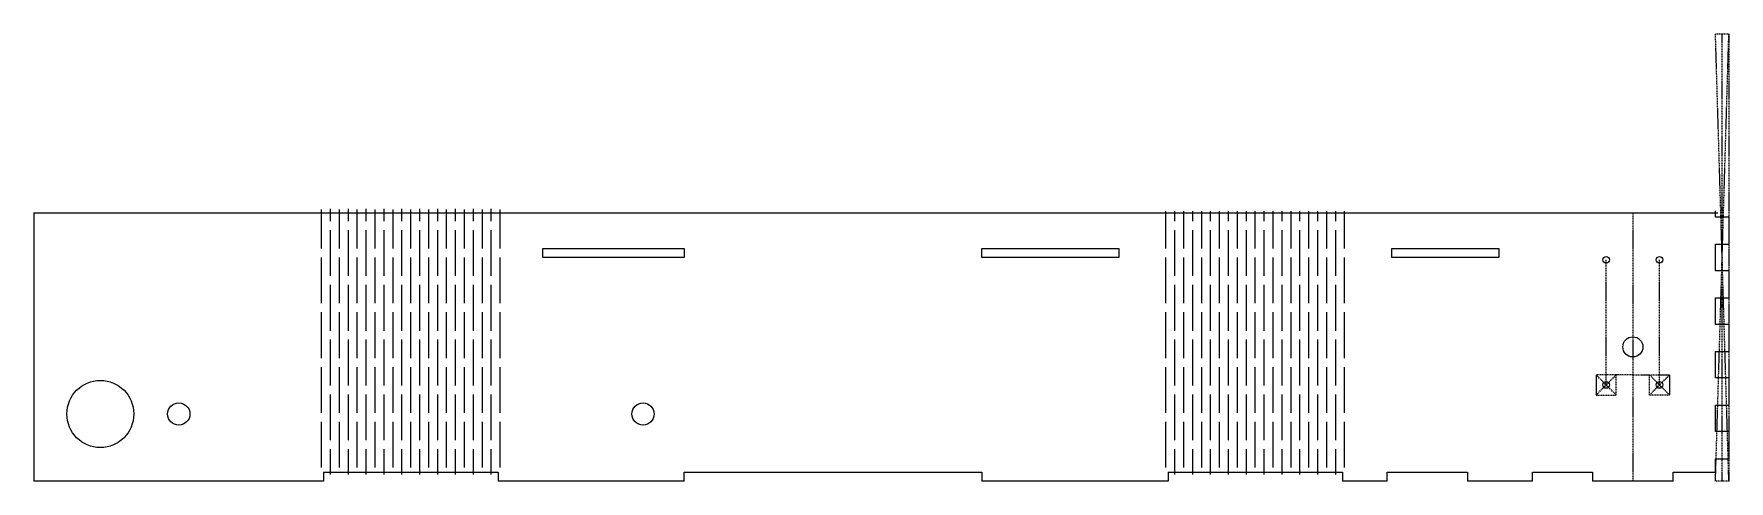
# Model space of a CAD drawing. Header units: millimetres. Extents: x -1432 to -673, y 0 to 200.
import ezdxf

# ---------------------------------------------------------------- set-up
doc = ezdxf.new("R2010")
doc.units = ezdxf.units.MM
doc.linetypes.add('DASHED', pattern=[0.75, 0.5, -0.25])
doc.layers.get('0').update_dxf_attribs({"linetype": 'CONTINUOUS'})
doc.layers.add('1', color=7, linetype='DASHED')

msp = doc.modelspace()

# ---------------------------------------------------------------- linework, layer by layer
for p, q in [((-1303.57, 104), (-1303.57, 121.5)), ((-1299.57, 116.25), (-1299.57, 121.75)), ((-1295.57, 104), (-1295.57, 121.5)), ((-1291.57, 116.25), (-1291.57, 121.75)), ((-1287.57, 104), (-1287.57, 121.5)), ((-1283.57, 116.25), (-1283.57, 121.75)), ((-1279.57, 104), (-1279.57, 121.5)), ((-1275.57, 116.25), (-1275.57, 121.75)), ((-1271.57, 104), (-1271.57, 121.5)), ((-1267.57, 116.25), (-1267.57, 121.75)), ((-1263.57, 104), (-1263.57, 121.5)), ((-1259.57, 116.25), (-1259.57, 121.75)), ((-1255.57, 104), (-1255.57, 121.5)), ((-1251.57, 116.25), (-1251.57, 121.75)), ((-1247.57, 104), (-1247.57, 121.5)), ((-1243.57, 116.25), (-1243.57, 121.75)), ((-1239.57, 104), (-1239.57, 121.5)), ((-1235.57, 116.25), (-1235.57, 121.75)), ((-1231.57, 104), (-1231.57, 121.5)), ((-1227.57, 116.25), (-1227.57, 121.75)), ((-1223.57, 104), (-1223.57, 121.5)), ((-1432.4, 120), (-1432.4, 0)), ((-1432.4, 120), (-1302.65, 120)), ((-1302.65, 120), (-1224.49, 120)), ((-1224.49, 120), (-924.49, 120)), ((-925.41, 104), (-925.41, 120.8)), ((-924.49, 120), (-678.33, 120)), ((-921.41, 116.25), (-921.41, 120.75)), ((-917.41, 104), (-917.41, 120.8)), ((-913.41, 116.25), (-913.41, 120.75)), ((-909.41, 104), (-909.41, 120.8)), ((-905.41, 116.25), (-905.41, 120.75)), ((-901.41, 104), (-901.41, 120.8)), ((-897.41, 116.25), (-897.41, 120.75)), ((-893.41, 104), (-893.41, 120.8)), ((-889.41, 116.25), (-889.41, 120.75)), ((-885.41, 104), (-885.41, 120.8)), ((-881.41, 116.25), (-881.41, 120.75)), ((-877.41, 104), (-877.41, 120.8)), ((-873.41, 116.25), (-873.41, 120.75)), ((-869.41, 104), (-869.41, 120.8)), ((-865.41, 116.25), (-865.41, 120.75)), ((-861.41, 104), (-861.41, 120.8)), ((-857.41, 116.25), (-857.41, 120.75)), ((-853.41, 104), (-853.41, 120.8)), ((-849.41, 116.25), (-849.41, 120.75)), ((-845.41, 104), (-845.41, 120.8)), ((-679.33, 118.1), (-679.33, 120.9)), ((-673.23, 118.1), (-679.33, 118.1)), ((-673.23, 105.9), (-673.23, 118.1)), ((-1299.57, 91.75), (-1299.57, 112.25)), ((-1291.57, 91.75), (-1291.57, 112.25)), ((-1283.57, 91.75), (-1283.57, 112.25)), ((-1275.57, 91.75), (-1275.57, 112.25)), ((-1267.57, 91.75), (-1267.57, 112.25)), ((-1259.57, 91.75), (-1259.57, 112.25)), ((-1251.57, 91.75), (-1251.57, 112.25)), ((-1243.57, 91.75), (-1243.57, 112.25)), ((-1235.57, 91.75), (-1235.57, 112.25)), ((-1227.57, 91.75), (-1227.57, 112.25)), ((-921.41, 91.75), (-921.41, 112.25)), ((-913.41, 91.75), (-913.41, 112.25)), ((-905.41, 91.75), (-905.41, 112.25)), ((-897.41, 91.75), (-897.41, 112.25)), ((-889.41, 91.75), (-889.41, 112.25)), ((-881.41, 91.75), (-881.41, 112.25)), ((-873.41, 91.75), (-873.41, 112.25)), ((-865.41, 91.75), (-865.41, 112.25)), ((-857.41, 91.75), (-857.41, 112.25)), ((-849.41, 91.75), (-849.41, 112.25)), ((-1303.57, 79.5), (-1303.57, 100)), ((-1295.57, 79.5), (-1295.57, 100)), ((-1287.57, 79.5), (-1287.57, 100)), ((-1279.57, 79.5), (-1279.57, 100)), ((-1271.57, 79.5), (-1271.57, 100)), ((-1263.57, 79.5), (-1263.57, 100)), ((-1255.57, 79.5), (-1255.57, 100)), ((-1247.57, 79.5), (-1247.57, 100)), ((-1239.57, 79.5), (-1239.57, 100)), ((-1231.57, 79.5), (-1231.57, 100)), ((-1223.57, 79.5), (-1223.57, 100)), ((-925.41, 79.5), (-925.41, 100)), ((-917.41, 79.5), (-917.41, 100)), ((-909.41, 79.5), (-909.41, 100)), ((-901.41, 79.5), (-901.41, 100)), ((-893.41, 79.5), (-893.41, 100)), ((-885.41, 79.5), (-885.41, 100)), ((-877.41, 79.5), (-877.41, 100)), ((-869.41, 79.5), (-869.41, 100)), ((-861.41, 79.5), (-861.41, 100)), ((-853.41, 79.5), (-853.41, 100)), ((-845.41, 79.5), (-845.41, 100)), ((-679.33, 94.1), (-679.33, 105.9)), ((-679.33, 105.9), (-673.23, 105.9)), ((-673.23, 94.1), (-679.33, 94.1)), ((-673.23, 81.9), (-673.23, 94.1)), ((-1299.57, 67.25), (-1299.57, 87.75)), ((-1291.57, 67.25), (-1291.57, 87.75)), ((-1283.57, 67.25), (-1283.57, 87.75)), ((-1275.57, 67.25), (-1275.57, 87.75)), ((-1267.57, 67.25), (-1267.57, 87.75)), ((-1259.57, 67.25), (-1259.57, 87.75)), ((-1251.57, 67.25), (-1251.57, 87.75)), ((-1243.57, 67.25), (-1243.57, 87.75)), ((-1235.57, 67.25), (-1235.57, 87.75)), ((-1227.57, 67.25), (-1227.57, 87.75)), ((-921.41, 67.25), (-921.41, 87.75)), ((-913.41, 67.25), (-913.41, 87.75)), ((-905.41, 67.25), (-905.41, 87.75)), ((-897.41, 67.25), (-897.41, 87.75)), ((-889.41, 67.25), (-889.41, 87.75)), ((-881.41, 67.25), (-881.41, 87.75)), ((-873.41, 67.25), (-873.41, 87.75)), ((-865.41, 67.25), (-865.41, 87.75)), ((-857.41, 67.25), (-857.41, 87.75)), ((-849.41, 67.25), (-849.41, 87.75)), ((-679.33, 81.9), (-673.23, 81.9)), ((-679.33, 70.1), (-679.33, 81.9)), ((-1303.57, 55), (-1303.57, 75.5)), ((-1295.57, 55), (-1295.57, 75.5)), ((-1287.57, 55), (-1287.57, 75.5)), ((-1279.57, 55), (-1279.57, 75.5)), ((-1271.57, 55), (-1271.57, 75.5)), ((-1263.57, 55), (-1263.57, 75.5)), ((-1255.57, 55), (-1255.57, 75.5)), ((-1247.57, 55), (-1247.57, 75.5)), ((-1239.57, 55), (-1239.57, 75.5)), ((-1231.57, 55), (-1231.57, 75.5)), ((-1223.57, 55), (-1223.57, 75.5)), ((-925.41, 55), (-925.41, 75.5)), ((-917.41, 55), (-917.41, 75.5)), ((-909.41, 55), (-909.41, 75.5)), ((-901.41, 55), (-901.41, 75.5)), ((-893.41, 55), (-893.41, 75.5)), ((-885.41, 55), (-885.41, 75.5)), ((-877.41, 55), (-877.41, 75.5)), ((-869.41, 55), (-869.41, 75.5)), ((-861.41, 55), (-861.41, 75.5)), ((-853.41, 55), (-853.41, 75.5)), ((-845.41, 55), (-845.41, 75.5)), ((-673.23, 70.1), (-679.33, 70.1)), ((-673.23, 57.9), (-673.23, 70.1)), ((-1299.57, 42.75), (-1299.57, 63.25)), ((-1291.57, 42.75), (-1291.57, 63.25)), ((-1283.57, 42.75), (-1283.57, 63.25)), ((-1275.57, 42.75), (-1275.57, 63.25)), ((-1267.57, 42.75), (-1267.57, 63.25)), ((-1259.57, 42.75), (-1259.57, 63.25)), ((-1251.57, 42.75), (-1251.57, 63.25)), ((-1243.57, 42.75), (-1243.57, 63.25)), ((-1235.57, 42.75), (-1235.57, 63.25)), ((-1227.57, 42.75), (-1227.57, 63.25)), ((-921.41, 42.75), (-921.41, 63.25)), ((-913.41, 42.75), (-913.41, 63.25)), ((-905.41, 42.75), (-905.41, 63.25)), ((-897.41, 42.75), (-897.41, 63.25)), ((-889.41, 42.75), (-889.41, 63.25)), ((-881.41, 42.75), (-881.41, 63.25)), ((-873.41, 42.75), (-873.41, 63.25)), ((-865.41, 42.75), (-865.41, 63.25)), ((-857.41, 42.75), (-857.41, 63.25)), ((-849.41, 42.75), (-849.41, 63.25)), ((-679.33, 57.9), (-673.23, 57.9)), ((-679.33, 46.1), (-679.33, 57.9)), ((-1303.57, 30.5), (-1303.57, 51)), ((-1295.57, 30.5), (-1295.57, 51)), ((-1287.57, 30.5), (-1287.57, 51)), ((-1279.57, 30.5), (-1279.57, 51)), ((-1271.57, 30.5), (-1271.57, 51)), ((-1263.57, 30.5), (-1263.57, 51)), ((-1255.57, 30.5), (-1255.57, 51)), ((-1247.57, 30.5), (-1247.57, 51)), ((-1239.57, 30.5), (-1239.57, 51)), ((-1231.57, 30.5), (-1231.57, 51)), ((-1223.57, 30.5), (-1223.57, 51)), ((-925.41, 30.5), (-925.41, 51)), ((-917.41, 30.5), (-917.41, 51)), ((-909.41, 30.5), (-909.41, 51)), ((-901.41, 30.5), (-901.41, 51)), ((-893.41, 30.5), (-893.41, 51)), ((-885.41, 30.5), (-885.41, 51)), ((-877.41, 30.5), (-877.41, 51)), ((-869.41, 30.5), (-869.41, 51)), ((-861.41, 30.5), (-861.41, 51)), ((-853.41, 30.5), (-853.41, 51)), ((-845.41, 30.5), (-845.41, 51)), ((-673.23, 46.1), (-679.33, 46.1)), ((-673.23, 33.9), (-673.23, 46.1)), ((-1299.57, 18.25), (-1299.57, 38.75)), ((-1291.57, 18.25), (-1291.57, 38.75)), ((-1283.57, 18.25), (-1283.57, 38.75)), ((-1275.57, 18.25), (-1275.57, 38.75)), ((-1267.57, 18.25), (-1267.57, 38.75)), ((-1259.57, 18.25), (-1259.57, 38.75)), ((-1251.57, 18.25), (-1251.57, 38.75)), ((-1243.57, 18.25), (-1243.57, 38.75)), ((-1235.57, 18.25), (-1235.57, 38.75)), ((-1227.57, 18.25), (-1227.57, 38.75)), ((-921.41, 18.25), (-921.41, 38.75)), ((-913.41, 18.25), (-913.41, 38.75)), ((-905.41, 18.25), (-905.41, 38.75)), ((-897.41, 18.25), (-897.41, 38.75)), ((-889.41, 18.25), (-889.41, 38.75)), ((-881.41, 18.25), (-881.41, 38.75)), ((-873.41, 18.25), (-873.41, 38.75)), ((-865.41, 18.25), (-865.41, 38.75)), ((-857.41, 18.25), (-857.41, 38.75)), ((-849.41, 18.25), (-849.41, 38.75)), ((-679.33, 33.9), (-673.23, 33.9)), ((-679.33, 22.1), (-679.33, 33.9)), ((-1303.57, 6), (-1303.57, 26.5)), ((-1295.57, 6), (-1295.57, 26.5)), ((-1287.57, 6), (-1287.57, 26.5)), ((-1279.57, 6), (-1279.57, 26.5)), ((-1271.57, 6), (-1271.57, 26.5)), ((-1263.57, 6), (-1263.57, 26.5)), ((-1255.57, 6), (-1255.57, 26.5)), ((-1247.57, 6), (-1247.57, 26.5)), ((-1239.57, 6), (-1239.57, 26.5)), ((-1231.57, 6), (-1231.57, 26.5)), ((-1223.57, 6), (-1223.57, 26.5)), ((-925.41, 6), (-925.41, 26.5)), ((-917.41, 6), (-917.41, 26.5)), ((-909.41, 6), (-909.41, 26.5)), ((-901.41, 6), (-901.41, 26.5)), ((-893.41, 6), (-893.41, 26.5)), ((-885.41, 6), (-885.41, 26.5)), ((-877.41, 6), (-877.41, 26.5)), ((-869.41, 6), (-869.41, 26.5)), ((-861.41, 6), (-861.41, 26.5)), ((-853.41, 6), (-853.41, 26.5)), ((-845.41, 6), (-845.41, 26.5)), ((-673.23, 22.1), (-679.33, 22.1)), ((-673.23, 9.9), (-673.23, 22.1)), ((-1299.57, 3), (-1299.57, 14.25)), ((-1291.57, 3), (-1291.57, 14.25)), ((-1283.57, 3), (-1283.57, 14.25)), ((-1275.57, 3), (-1275.57, 14.25)), ((-1267.57, 3), (-1267.57, 14.25)), ((-1259.57, 3), (-1259.57, 14.25)), ((-1251.57, 3), (-1251.57, 14.25)), ((-1243.57, 3), (-1243.57, 14.25)), ((-1235.57, 3), (-1235.57, 14.25)), ((-1227.57, 3), (-1227.57, 14.25)), ((-921.41, 3), (-921.41, 14.25)), ((-913.41, 3), (-913.41, 14.25)), ((-905.41, 3), (-905.41, 14.25)), ((-897.41, 3), (-897.41, 14.25)), ((-889.41, 3), (-889.41, 14.25)), ((-881.41, 3), (-881.41, 14.25)), ((-873.41, 3), (-873.41, 14.25)), ((-865.41, 3), (-865.41, 14.25)), ((-857.41, 3), (-857.41, 14.25)), ((-849.41, 3), (-849.41, 14.25)), ((-679.33, 9.9), (-673.23, 9.9)), ((-679.33, 3.8), (-679.33, 9.9)), ((-1302.65, 0), (-1432.4, 0)), ((-1302.65, 4), (-1302.65, 0)), ((-1302.65, 4), (-1224.49, 4)), ((-1224.49, 4), (-1224.49, 0)), ((-1141.16, 0), (-1224.49, 0)), ((-1141.16, 4), (-1007.82, 4)), ((-1141.16, 0), (-1141.16, 4)), ((-1007.82, 4), (-1007.82, 0)), ((-924.49, 0), (-1007.82, 0)), ((-924.49, 4), (-846.33, 4)), ((-924.49, 4), (-924.49, 0)), ((-846.33, 4), (-846.33, 0)), ((-826.33, 0), (-846.33, 0)), ((-826.33, 4), (-790.33, 4)), ((-826.33, 0), (-826.33, 4)), ((-790.33, 4), (-790.33, 0)), ((-761.33, 0), (-790.33, 0)), ((-761.33, 0), (-761.33, 4)), ((-761.33, 4), (-734.33, 4)), ((-734.33, 4), (-734.33, 0)), ((-698.33, 0), (-734.33, 0)), ((-698.33, 4), (-679.13, 4)), ((-698.33, 0), (-698.33, 4))]:
    msp.add_line(p, q)
for points in [[(-1204.49, 104), (-1141.16, 104), (-1141.16, 100), (-1204.49, 100)], [(-946.49, 104), (-946.49, 100), (-1007.82, 100), (-1007.82, 104)], [(-824.33, 104), (-776.33, 104), (-776.33, 100), (-824.33, 100)]]:
    msp.add_lwpolyline(points, close=True)
for centre, radius in [((-728.28, 98.99), 1.5), ((-704.37, 98.99), 1.5), ((-716.33, 60), 4.5), ((-1402.65, 30), 15), ((-728.28, 42.99), 1.5), ((-704.37, 42.99), 1.5), ((-1367.53, 30), 5), ((-1159.61, 30), 5)]:
    msp.add_circle(centre, radius)
msp.add_point((-676.33, 100))
at = {"layer": '1'}
for p, q in [((-673.33, 0), (-679.33, 200)), ((-679.33, 0), (-673.33, 200)), ((-679.33, 200), (-673.33, 200)), ((-676.33, 0), (-676.33, 200)), ((-673.33, 200), (-673.33, 0)), ((-716.33, 120), (-716.33, 0)), ((-728.28, 42.99), (-728.28, 98.99)), ((-704.37, 42.99), (-704.37, 98.99)), ((-716.33, 55.5), (-716.33, 47.49)), ((-723.78, 47.49), (-732.78, 47.49)), ((-732.78, 47.49), (-732.78, 38.49)), ((-732.78, 38.49), (-723.78, 47.49)), ((-723.78, 38.49), (-732.78, 47.49)), ((-716.33, 47.49), (-723.78, 47.49)), ((-723.78, 38.49), (-723.78, 47.49)), ((-716.33, 47.49), (-708.87, 47.49)), ((-708.87, 38.49), (-699.87, 47.49)), ((-708.87, 38.49), (-708.87, 47.49)), ((-708.87, 47.49), (-699.87, 47.49)), ((-699.87, 38.49), (-708.87, 47.49)), ((-699.87, 47.49), (-699.87, 38.49)), ((-732.78, 38.49), (-723.78, 38.49)), ((-699.87, 38.49), (-708.87, 38.49)), ((-673.33, 0), (-679.33, 0))]:
    msp.add_line(p, q, dxfattribs=at)

doc.saveas('drawing.dxf')
